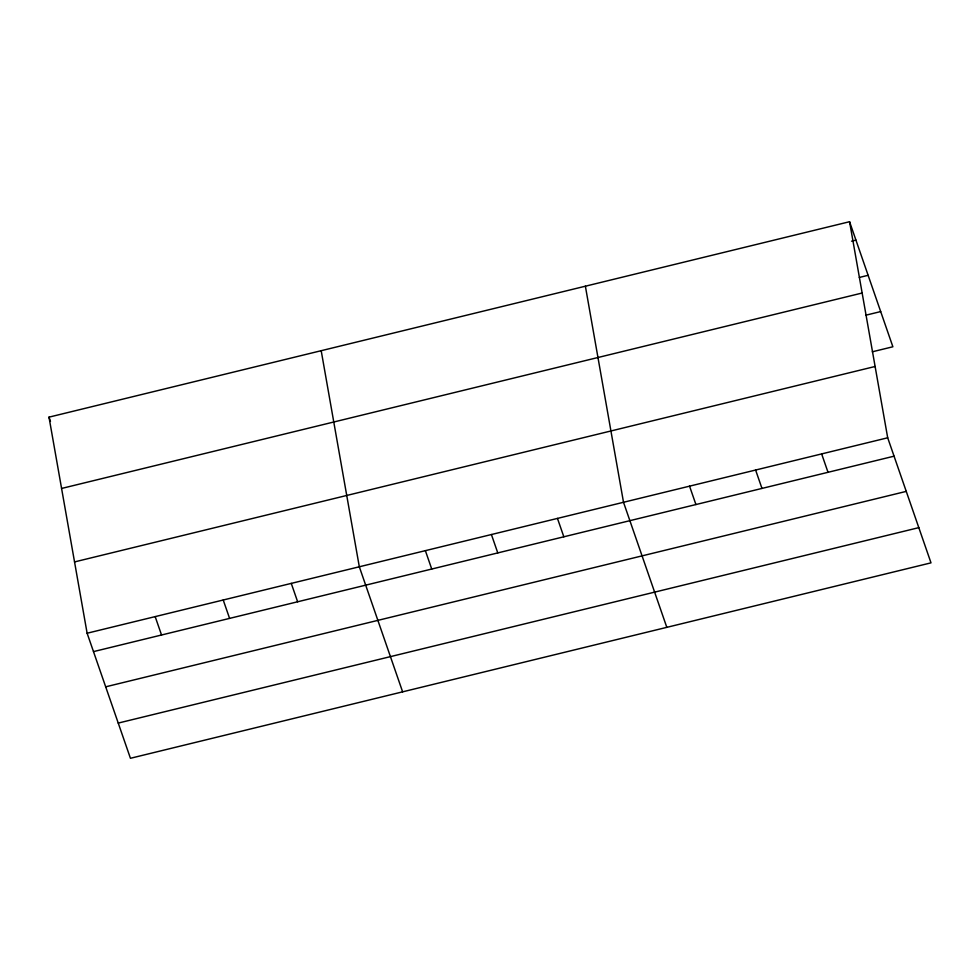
<?xml version="1.0" encoding="UTF-8"?>
<svg xmlns="http://www.w3.org/2000/svg" width="980" height="980" viewBox="0 0 980 980"><rect width="100%" height="100%" fill="white"/><g stroke="black" fill="none" stroke-linecap="round" stroke-linejoin="round"><path stroke-width="1.47" d="M849.562 221.713L887.696 437.791L931 562.851L130.438 758.287L87.122 633.227L49 417.149L849.562 221.713L892.878 346.773L872.323 351.796M851.534 241.178L855.932 240.1M859.313 277.45L868.121 275.307M61.581 488.457L862.155 293.02M866.002 315.156L880.689 311.579M74.541 561.92L875.116 366.483M87.122 633.227L887.696 437.791M93.492 651.614L894.066 456.178M105.681 686.821L906.255 491.384M118.237 723.081L918.811 527.644M821.644 453.912L828.014 472.299M755.605 470.033L761.975 488.432M689.553 486.166L695.923 504.553M666.817 627.347L623.513 502.287L585.379 286.209M557.461 518.408L563.831 536.795M491.409 534.529L497.779 552.916M425.369 550.65L431.739 569.049M402.621 691.831L359.317 566.783L321.195 350.705M291.268 583.394L297.638 601.781M223.22 600.005L229.59 618.392M155.171 616.616L161.541 635.003M49 417.149L50.47 421.4"/></g></svg>
